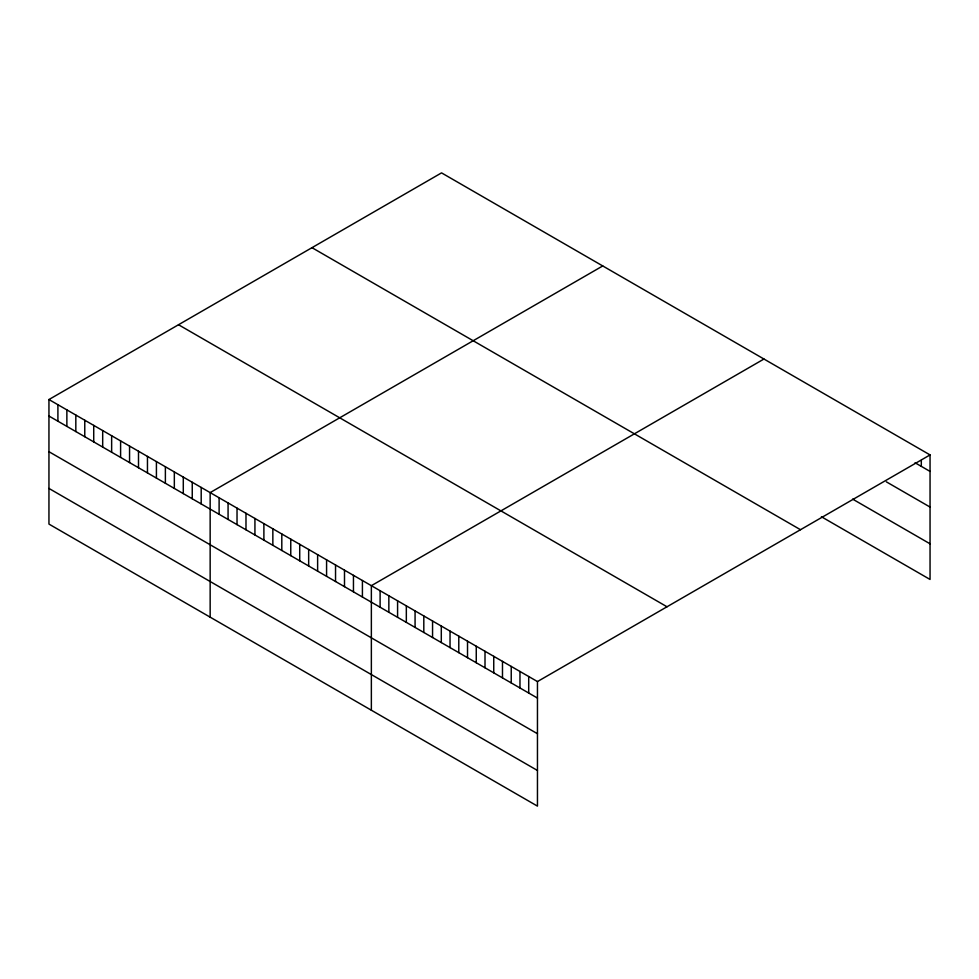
<?xml version="1.0" encoding="UTF-8"?>
<svg xmlns="http://www.w3.org/2000/svg" width="979" height="979" viewBox="0 0 979 979"><rect width="100%" height="100%" fill="white"/><g stroke="black" fill="none" stroke-linecap="round" stroke-linejoin="round"><path stroke-width="1.47" d="M48.95 399.542L537.459 681.568L537.459 806.121L48.95 524.083L48.95 399.542L441.541 172.879L930.05 454.917L930.05 579.458L821.405 516.741M602.746 265.945L210.155 492.608L210.155 617.162M763.963 359.024L371.359 585.687L371.359 710.228M537.459 681.568L930.05 454.917M915.059 462.761L930.05 471.413M886.338 481.827L930.05 507.061M852.623 499.106L930.05 543.81M311.983 247.675L800.492 529.712M178.508 324.734L667.017 606.772M48.95 416.038L537.459 698.076M48.95 451.698L537.459 733.724M48.95 488.435L537.459 770.473M921.312 460.363L921.312 466.359M528.709 676.526L528.709 693.022M519.971 671.484L519.971 687.98M511.234 666.43L511.234 682.926M502.484 661.388L502.484 677.884M493.746 656.334L493.746 672.83M485.009 651.292L485.009 667.788M476.259 646.25L476.259 662.746M467.521 641.196L467.521 657.692M458.784 636.154L458.784 652.65M450.034 631.1L450.034 647.596M441.296 626.058L441.296 642.554M432.559 621.004L432.559 637.513M423.809 615.962L423.809 632.458M415.072 610.92L415.072 627.417M406.334 605.866L406.334 622.363M397.584 600.825L397.584 617.321M388.847 595.77L388.847 612.267M380.109 590.729L380.109 607.225M362.414 580.51L362.414 597.006M353.456 575.334L353.456 591.842M344.498 570.17L344.498 586.666M335.54 564.993L335.54 581.502M326.582 559.829L326.582 576.325M317.624 554.652L317.624 571.149M308.666 549.488L308.666 565.984M299.721 544.312L299.721 560.808M290.763 539.148L290.763 555.644M281.805 533.971L281.805 550.467M272.847 528.807L272.847 545.303M263.889 523.63L263.889 540.127M254.932 518.466L254.932 534.962M245.986 513.29L245.986 529.786M237.028 508.125L237.028 524.622M228.07 502.949L228.07 519.445M219.112 497.785L219.112 514.281M201.197 487.444L201.197 503.94M192.251 482.268L192.251 498.764M183.293 477.091L183.293 493.6M174.335 471.927L174.335 488.423M165.378 466.75L165.378 483.259M156.42 461.586L156.42 478.082M147.462 456.41L147.462 472.906M138.504 451.246L138.504 467.742M129.558 446.069L129.558 462.565M120.601 440.905L120.601 457.401M111.643 435.728L111.643 452.225M102.685 430.564L102.685 447.06M93.727 425.388L93.727 441.884M84.769 420.224L84.769 436.72M75.824 415.047L75.824 431.543M66.866 409.883L66.866 426.379M57.908 404.706L57.908 421.203"/></g></svg>
